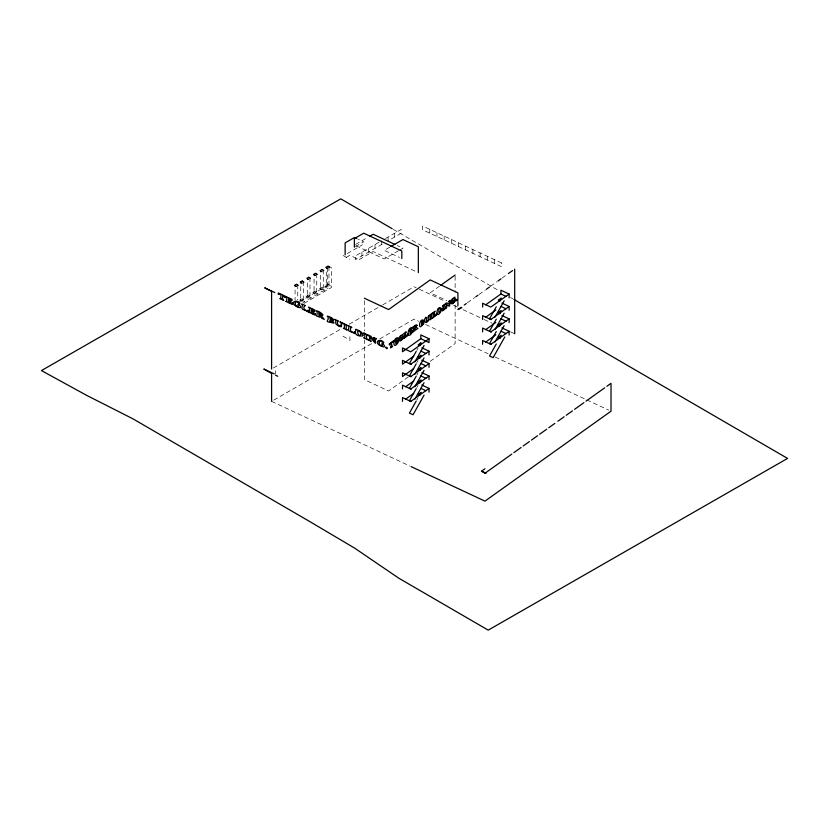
<?xml version="1.0" encoding="UTF-8"?>
<svg xmlns="http://www.w3.org/2000/svg" width="829" height="829" viewBox="0 0 829 829"><rect width="100%" height="100%" fill="white"/><g stroke="black" fill="none" stroke-linecap="round" stroke-linejoin="round"><path stroke-width="0.62" stroke-dasharray="4.14 3.11" d="M416.79 350.377L418.013 348.201M416.79 362.781L418.013 360.605M416.79 375.185L418.013 373.009M416.79 387.599L418.013 385.412M416.79 400.003L418.013 397.827M300.751 299.072L300.409 300.647L301.393 301.217L303.756 300.647L303.424 299.072M307.29 295.29L306.948 296.875L307.932 297.435L310.295 296.875L309.963 295.29M314.077 291.373L313.735 292.958L314.719 293.518L317.082 292.958L316.74 291.373M320.616 287.601L320.274 289.176L321.258 289.746L323.621 289.176L323.279 287.601M326.294 284.316L325.963 285.901L326.937 286.461L329.3 285.901L328.968 284.316M439.536 286.15L430.178 292.824L446.852 300.616M467.369 302.813L474.727 297.559M478.934 294.564L485.245 290.067M490.499 286.316L496.809 281.819M502.073 278.067L507.327 274.316M408.355 376.884L388.604 390.967L364.366 379.63L364.366 339.983M430.178 361.32L455.121 343.538L455.121 305.02M355.579 244.41L367.672 237.436M355.413 246.607L363.724 241.819L357.941 239.115M347.299 253.55L362.439 244.814M346.325 257.353L349.911 255.291L359.154 259.612L373.164 251.519L416.023 271.56M378.967 242.286L355.382 255.912L355.382 259.684L382.283 244.151M385.506 238.514L401.153 229.478L401.153 233.26L388.076 240.804L388.076 237.032M389.754 247.166L384.252 250.337L399.464 257.446M299.528 300.253L302.088 298.772L304.637 300.253L304.637 301.642L302.937 302.626M299.528 301.642L327.631 285.414L330.191 286.886L330.191 285.497L327.631 284.026L325.072 285.497L325.072 286.886L327.631 288.368L330.191 286.886M311.186 297.86L308.626 299.342L306.067 297.86L306.067 296.471L308.626 295L311.186 296.471L311.186 297.86L308.626 296.388M317.963 293.943L315.403 295.425L312.854 293.943L312.854 292.554L315.403 291.083L317.963 292.554L317.963 293.943L315.403 292.471M324.502 290.171L321.953 291.653L319.393 290.171L319.393 288.782L321.953 287.3L324.502 288.782L324.502 290.171L321.953 288.699M304.119 303.3L331.372 287.57L331.372 267.663L327.631 265.498L327.631 285.414M398.542 250.721L384.252 258.969L354.48 245.042M399.64 250.089L402.946 248.182L397.215 245.508M273.383 367.972L341.88 328.429M349.227 324.191L381.495 305.559M382.604 304.917L414.065 286.751L416.189 287.746M273.829 400.086L372.034 343.382M379.775 338.916L414.065 319.124L418.666 321.269M327.766 266.202L327.403 266.689L328.968 267.332M322.077 269.487L321.714 269.964L323.279 270.617M315.538 273.259L315.175 273.746L316.74 274.389M308.751 277.176L308.398 277.663L309.963 278.306M302.212 280.958L301.849 281.435L303.424 282.088M296.533 284.233L296.171 284.72L297.735 285.363M328.18 266.202L326.294 266.658L326.294 284.958M327.082 268.42L327.859 267.943L326.294 267.301M322.502 269.487L320.616 269.943L320.616 288.243M321.393 271.705L322.18 271.228L320.616 270.575M315.963 273.259L314.077 273.715L314.077 292.015M314.854 275.477L315.642 275L314.077 274.358M309.176 277.176L307.29 277.632L307.29 295.932M308.067 279.394L308.854 278.917L307.29 278.275M302.637 280.958L300.751 281.404L300.751 299.704M301.528 283.176L302.316 282.699L300.751 282.047M296.958 284.233L295.062 284.689L295.062 299.932M295.849 286.451L296.627 285.974L295.062 285.331M419.37 289.238L445.505 301.455M453.701 305.29L458.385 307.476M463.079 309.673L482.986 318.978M484.157 319.528L492.353 323.362M510.446 331.818L514.685 333.797M425.557 324.491L488.115 353.745M495.089 356.998L585.72 399.371M586.87 399.91L608.714 410.127M271.591 401.371L409.93 466.053M343.061 255.467L349.6 259.249M327.403 266.689C326.139 264.264 331.901 268.264 328.968 267.591M326.294 267.042C323.362 266.368 329.123 270.368 327.859 267.943M321.714 269.964C320.46 267.539 326.212 271.549 323.279 270.865M320.616 270.327C317.683 269.643 323.434 273.653 322.18 271.228M315.175 273.746C313.922 271.321 319.673 275.321 316.74 274.648M314.077 274.098C311.144 273.425 316.896 277.425 315.642 275M308.398 277.663C307.134 275.238 312.885 279.238 309.963 278.565M307.29 278.016C304.357 277.342 310.108 281.342 308.854 278.917M301.849 281.435C300.595 279.01 306.347 283.021 303.424 282.337M300.751 281.798C297.818 281.114 303.569 285.124 302.316 282.699M296.171 284.72C294.917 282.295 300.668 286.295 297.735 285.622M295.062 285.072C292.129 284.399 297.891 288.399 296.627 285.974M302.088 300.16L304.637 301.642M343.061 336.201L346.947 338.45M393.278 229.353L499.39 291M510.55 297.487L512.788 298.782M494.457 259.612L494.457 263.394M487.265 256.254L487.265 260.026M480.084 252.897L480.084 256.669M472.893 249.529L472.893 253.311M465.701 246.172L465.701 249.943M458.52 242.814L458.52 246.586M455.121 276.202L455.121 292.191M451.328 239.457L451.328 243.229M444.147 236.089L444.147 239.871M436.956 232.731L436.956 236.503M429.764 229.374L429.764 233.146M394.614 233.26L394.614 237.032M381.537 240.804L381.537 244.586M374.998 244.586L374.998 248.358M368.459 248.358L368.459 252.13M364.366 300.668L364.366 331.03M361.921 252.13L361.921 255.912M349.911 336.74L349.911 341.237M328.968 266.658L328.968 284.958M323.279 269.943L323.279 288.243M316.74 273.715L316.74 292.015M309.963 277.632L309.963 295.932M303.424 281.404L303.424 299.704M297.735 284.689L297.735 299.932M275.529 370.853L275.529 374.117M501.638 262.98L422.583 226.006L422.583 229.788L501.638 266.751L501.638 262.98"/><path stroke-width="1.24" d="M416.179 351.465L409.443 363.454L411.236 364.294M419.857 344.926L421.08 342.75L418.168 344.823L419.971 345.662M414.873 361.869L424.065 345.517M416.179 363.869L409.443 375.858L411.236 376.698M419.857 357.33L421.08 355.154L418.168 357.226L419.971 358.066M414.873 374.273L424.065 357.921M416.179 376.283L409.443 388.262L411.236 389.112M419.857 369.744L421.08 367.558L418.168 369.641L419.971 370.48M414.873 386.677L424.065 370.335M416.179 388.687L409.443 400.676L411.236 401.516M419.857 382.148L421.08 379.972L418.168 382.045L419.971 382.884M414.873 399.081L424.065 382.739M416.179 401.091L409.443 413.08L413.039 414.759L424.065 395.143M419.857 394.552L421.08 392.376L418.168 394.449L419.971 395.288M496.281 306.761L489.535 318.75L491.338 319.59M499.338 301.321L501.182 298.046L498.27 300.119L500.063 300.958M494.975 317.165L504.156 300.813M496.281 319.175L489.535 331.154L491.338 332.004M499.338 313.725L501.182 310.45L498.27 312.533L500.063 313.372M494.975 329.569L504.156 313.227M496.281 331.579L489.535 343.569L491.338 344.408M499.338 326.129L501.182 322.864L498.27 324.937L500.063 325.776M494.975 341.973L504.156 325.631M496.281 343.983L489.535 355.973L493.131 357.651L504.778 336.947M499.338 338.533L501.182 335.268L498.27 337.341L500.063 338.18M481.514 471.224L485.773 473.214L481.514 471.224L484.965 468.768M484.965 473.266L511.814 454.105M513.876 452.634L521.099 447.473M523.172 446.002L529.368 441.577M531.43 440.106L537.575 435.722M539.606 434.272L546.715 429.204M548.746 427.754L554.839 423.412M557.886 421.236L564.134 416.769M566.217 415.288L572.466 410.832M574.549 409.339L583.927 402.656M586.01 401.163L604.766 387.785M606.849 386.304L611.014 383.33L611.014 411.194L484.965 501.13L411.101 466.603M440.572 285.404L455.121 275.031M461.059 307.31L457.909 309.559L461.877 307.642M464.219 305.062L466.312 303.559M475.784 296.813L477.887 295.311M486.291 289.311L489.452 287.062M497.866 281.072L501.017 278.824M508.374 273.57L512.581 270.575M420.811 338.698L402.521 351.745L402.521 347.962L410.738 351.807L429.028 338.76L420.811 334.926L420.811 338.698L429.028 342.543L429.028 338.76M413.702 356.18L402.521 364.149L402.521 360.366L410.738 364.211L429.028 351.164L421.837 347.807M485.67 304.865L500.913 293.994L500.913 290.223L509.13 294.057L509.13 297.839M509.13 294.057L490.83 307.103L482.623 303.259L482.623 307.041M413.702 368.584L402.521 376.553L402.521 372.781L410.738 376.615L429.028 363.579L421.837 360.211M485.67 317.269L495.835 310.025M501.939 303.103L509.13 306.471L490.83 319.507L482.623 315.673L482.623 319.445M405.568 386.78L413.702 380.988M485.67 329.673L495.835 322.429M421.837 372.625L429.028 375.983L410.738 389.019L402.521 385.184L402.521 388.956M501.939 315.517L509.13 318.875L490.83 331.911L482.623 328.077L482.623 331.849M405.568 399.195L413.702 393.392M485.67 342.087L495.835 334.833M421.837 385.029L429.028 388.386L410.738 401.433L402.521 397.588L402.521 401.36M501.939 327.921L509.13 331.279L490.83 344.325L482.623 340.481L482.623 344.253M369.869 236.161L373.164 234.255L394.925 244.431M390.853 246.534L402.946 239.55L418.344 246.752L418.344 272.637M500.913 293.994L506.042 296.399M356.791 238.576L354.48 237.498L345.133 242.887L345.133 254.804M500.913 306.398L506.042 308.802M500.913 318.813L506.042 321.206M500.913 331.217L506.042 333.61M364.366 298.222L388.604 309.559L430.178 279.922L457.909 292.875L457.909 300.968M420.811 351.102L425.951 353.506M274.845 292.564L264.689 287.818L271.591 291.383L271.591 369.009M420.811 363.506L425.951 365.91M420.811 375.92L425.951 378.314M420.811 388.324L425.951 390.718M274.264 373.9L263.809 369.009L271.591 373.506L271.591 401.371M275.529 375.216L277.746 376.252M392.158 228.7L340.781 198.856L41.45 370.584L86.921 395.506L133.054 418.894L310.347 521.897L354.615 548.114L398.863 578.238L488.219 630.144L787.55 458.416L513.907 299.435M514.685 269.073L514.685 333.797M509.13 306.471L509.13 310.243M509.13 318.875L509.13 322.647M509.13 331.279L509.13 335.051M457.909 302.046L457.909 305.777M429.028 351.164L429.028 354.947M429.028 363.579L429.028 367.351M429.028 375.983L429.028 379.755M429.028 388.386L429.028 392.158M401.806 258.544L401.806 250.99L363.724 233.187L354.377 238.576L354.377 247.208M440.738 309.683C438.24 319.372 437.981 303.518 440.738 309.683M399.847 338.253L400.013 339.994L400.78 340.356A2.477 1.275 -64.9 0 0 401.557 339.755L401.889 338.305L401.215 338.025L403.526 336.377L402.967 338.615L400.448 340.947L398.759 340.74L398.749 338.574L400.024 336.273L402.749 334.274L402.78 336.056L401.091 335.662L399.847 338.253M451.981 301.082L452.147 302.823L452.914 303.186A2.477 1.275 -64.9 0 0 453.691 302.585L454.023 301.134L453.349 300.854L455.66 299.207L455.1 301.445L452.582 303.787L450.893 303.569L450.883 301.404L452.157 299.103L454.883 297.103L454.914 298.886L453.225 298.492L451.981 301.082M398.189 340.926L398.107 342.522C392.366 351.351 392.739 337.196 397.879 337.745L397.879 339.009L395.692 339.621L395.692 341.517C397.588 338.584 398.034 341.631 395.692 341.838L395.837 343.714L398.189 340.926M412.427 330.771L412.345 332.367C406.604 341.206 406.977 327.051 412.117 327.59L412.117 328.854L409.93 329.465L409.93 331.372C411.826 328.439 412.272 331.486 409.93 331.683L410.075 333.569L412.427 330.771M407.951 333.921L407.858 335.569L403.754 338.491L404.407 337.32L404.407 333.838L403.754 333.548L406.2 331.807L405.526 333.009L405.661 336.709L407.951 333.921M436.852 313.31L436.769 314.958L432.665 317.89L433.318 316.709L433.318 313.227L432.665 312.947L435.111 311.196L434.427 312.398L434.572 316.108L436.852 313.31M428.427 319.113L427.94 320.709L426.572 321.704A1.243 0.642 -64.9 0 1 426.189 321.393C427.971 310.678 420.831 324.471 426.987 322.066C429.235 320.782 428.634 318.056 429.018 315.994C430.562 314.067 426.479 317.03 428.427 319.113M360.978 334.118C358.853 339.693 355.309 327.237 360.045 331.849A2.269 1.44 54.5 0 1 360.822 333.144L360.978 334.118M445.95 306.979C444.168 311.165 448.313 306.927 446.323 304.357L449.1 306.191L449.66 305.797L449.712 301.559L450.416 300.285L448.51 301.652L449.235 301.943L449.287 304.43L446.852 302.823C443.401 304.316 447.287 303.963 445.95 306.979M417.008 325.269L415.93 327.372L417.92 328.398L416.21 329.621L414.573 328.553L415.184 330.346L412.801 332.046L413.453 330.875L413.453 327.382L412.801 327.103L416.044 324.864L417.008 325.269M295.186 302.772L295.445 304.751L296.689 306.243A4.166 2.642 54.5 0 0 297.932 306.771L298.471 306.813C295.3 299.528 306.533 311.466 296.14 306.336C289.684 302.782 295.88 298.668 299.849 303.041L299.456 304.657C299.248 303.051 295.984 300.274 295.186 302.772M379.06 341.983L379.319 343.962L380.573 345.465A4.166 2.642 54.5 0 0 381.806 345.983L382.345 346.025C379.226 338.719 390.418 350.688 380.024 345.558C373.558 341.994 379.755 337.89 383.734 342.253L383.33 343.869C383.133 342.263 379.869 339.496 379.06 341.983M441.992 308.792C435.712 324.17 435.142 302.999 441.992 308.792M423.712 320.429C421.381 323.072 426.5 322.17 421.878 325.569C417.878 330.895 419.515 317.113 423.712 320.429M292.523 303.01L292.388 304.492L285.663 301.341L286.71 301.124L286.71 297.642L285.663 296.399L292.015 299.373L292.015 300.637L288.502 298.046L288.502 299.953L290.938 300.233L290.938 302.295L288.502 300.274C287.57 302.823 291.041 303.901 292.523 303.01M308.222 310.305L308.077 311.828C302.015 308.005 301.207 311.217 302.471 304.803C298.772 302.264 307.787 306.575 304.647 305.632C302.16 308.15 305.766 312.025 308.222 310.305M315.424 313.725L315.289 315.196L308.564 312.056L309.621 311.839L309.621 308.357L308.564 307.113L314.927 310.087L314.927 311.341L311.414 308.761L311.414 310.668L313.839 310.948L313.839 313.01L311.414 310.979C310.481 313.528 313.953 314.606 315.424 313.725M354.729 332.046L354.584 333.569C348.522 329.745 347.714 332.957 348.978 326.543C345.278 324.015 354.294 328.315 351.154 327.382C348.667 329.89 352.273 333.776 354.729 332.046M341.154 325.496L341.123 325.818A1.451 0.922 54.5 0 1 340.657 326.357L337.569 324.502L337.455 321.32L338.439 321.082L334.678 319.32L335.652 320.512L335.859 323.901L338.854 326.346L341.32 326.74L341.849 323.434L342.999 323.206L339.89 321.756L341.071 323.113L341.154 325.496M369.371 339.04L369.185 339.828L368.149 339.911L371.226 341.351L370.045 339.983L369.962 336.968L375.33 343.299L375.402 339.134L376.553 338.895L373.475 337.455L374.646 338.812L374.729 341.393L370.812 336.211C364.563 333.382 371.433 336.253 369.371 339.04M322.802 314.937L321.051 315.445L324.263 319.393L321.507 318.108C320.657 314.533 317.082 314.492 319.849 317.061C313.476 315.093 317.973 316.999 317.082 311.839C313.787 309.03 322.429 312.709 322.802 314.937M415.785 326.253C414.977 330.388 413.878 324.502 415.785 326.253M422.707 323.6C421.578 328.139 420.769 321.445 422.707 323.6M422.489 321.383C421.692 325.144 420.583 319.859 422.489 321.383M456.157 300.295C456.883 302.471 457.929 297.393 456.157 300.295M390.956 346.905C388.728 349.569 394.283 345.662 392.107 346.263C389.982 339.983 393.962 343.527 393.671 340.74L389.35 343.817C388.76 348.584 392.614 336.533 390.956 346.905M362.998 335.061L362.636 335.983C357.817 336.336 353.786 334.771 355.962 329.714C353.734 328.118 363.599 331.776 362.998 335.061M431.608 314.191L431.567 317.942L432.251 318.181L429.774 319.942L430.458 318.771L430.458 315.269L429.774 314.999L432.251 313.238L431.608 314.191M444.251 305.176L444.209 308.927L444.883 309.165L442.417 310.927L443.09 309.756L443.09 306.253L442.417 305.994L444.883 304.233L444.251 305.176M333.579 319.901C328.958 319.352 338.76 325.051 330.626 322.367C323.113 321.569 330.906 319.88 327.268 316.181C326.74 315.756 333.04 317.548 333.579 319.901M320.823 314.108L320.408 314.771L318.875 314.315L318.875 312.253L320.823 314.108M331.61 319.072C329.206 321.237 329.652 314.813 331.61 319.072M385.775 347.32C386.49 350.501 389.133 347.154 385.775 347.32M280.876 298.388L279.777 298.595L283.767 300.461L282.668 299.186L282.668 295.311L285.249 297.621L285.249 296.212L278.295 292.958L278.295 294.378L280.876 294.471L280.876 298.388M346.284 325.248L346.221 328.926L347.31 330.17L343.341 328.305L344.429 328.129L344.429 324.626L343.341 323.372L347.31 325.496L346.284 325.248M366.625 334.75L366.553 338.439L367.651 339.672L363.672 337.817L364.76 337.641L364.76 334.139L363.672 332.875L367.651 335.009L366.625 334.75M331.59 322.222C327.88 321.942 330.823 317.642 331.963 321.611A1.109 0.705 54.5 0 1 331.59 322.222"/></g></svg>
